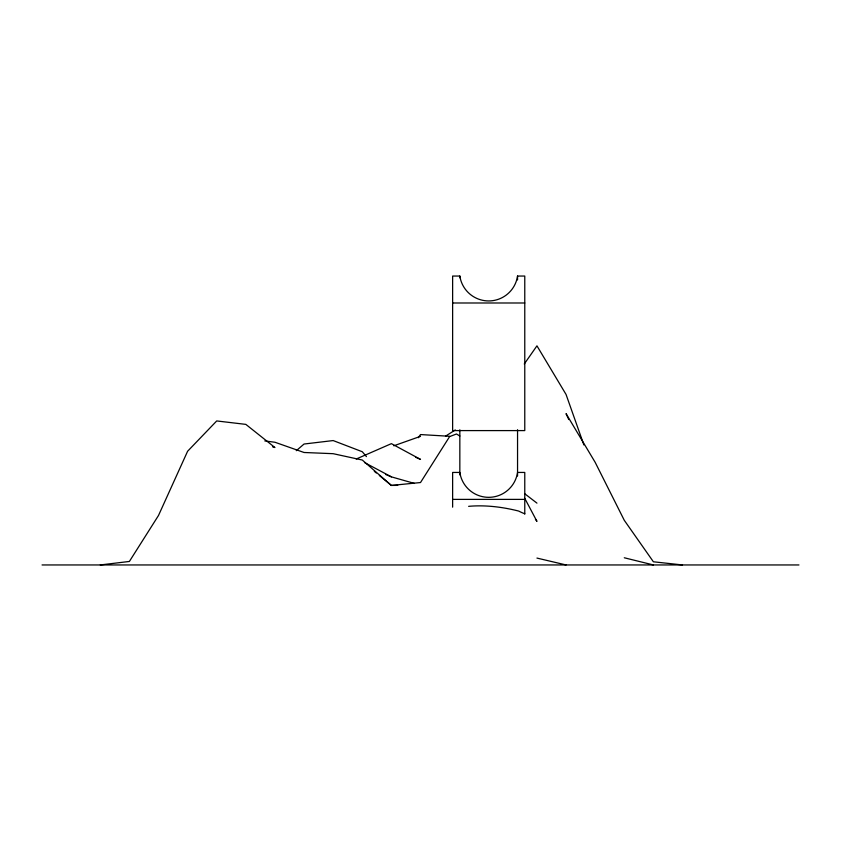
<?xml version="1.0" encoding="UTF-8"?>
<svg xmlns="http://www.w3.org/2000/svg" width="841" height="841" viewBox="0 0 841 841"><rect width="100%" height="100%" fill="white"/><g stroke="black" fill="none" stroke-linecap="round" stroke-linejoin="round"><path stroke-width="1.26" d="M524.269 363.995L536.947 345.84L566.056 394.461L583.875 444.931M418.261 437.74L420.5 434.566L449.609 436.279M296.295 450.692L304.053 444.027L333.162 440.568L362.282 451.733L366.434 456.61M445.593 436.122L455.296 429.961M356.216 459.018L391.391 443.649L420.5 459.386L415.843 457.346M393.819 445.793L420.5 436.332M100.268 564.952L129.388 561.452L158.497 515.491L187.606 451.249L216.715 420.942L245.835 424.379L274.944 447.538L272.516 446.781M468.626 506.335C485.331 504.842 502.55 506.976 518.666 511.055A97.724 38.434 57.8 0 0 522.839 513.01L524.773 513.788M397.719 485.373L391.391 485.436L379.344 475.48M459.838 276.048L452.626 276.048L452.626 430.592L524.773 430.592L524.773 276.048L517.551 276.048A29.172 29.172 0 0 1 459.838 276.048L459.838 277.761M452.626 302.991L524.773 302.991M452.626 499.386L524.773 499.386M42.05 564.952L798.95 564.952M682.503 564.952L653.394 561.788L624.285 520.306L595.165 462.319L566.056 413.646L568.758 419.512M264.82 440.936L274.944 442.25L304.053 452.49L333.162 453.688L362.282 460.027L391.391 485.436L420.5 482.545L449.609 436.605L456.484 433.988L459.838 436.006M536.947 558.077L566.056 564.952M624.285 557.772L653.394 564.952M385.567 474.429L391.391 476.858L414.434 483.428M364.521 462.561L391.391 476.858M524.773 493.772L536.947 503.128M374.319 471.328L376.326 472.989M535.423 519.233L536.947 521.357L524.773 498.356M524.773 514.03L524.773 472.442L517.551 472.442A29.172 29.162 0 0 1 459.838 472.442L452.626 472.442L452.626 507.165M517.551 276.048L517.551 279.916M517.551 429.719L517.551 476.027M459.838 429.814L459.838 474.86"/></g></svg>
